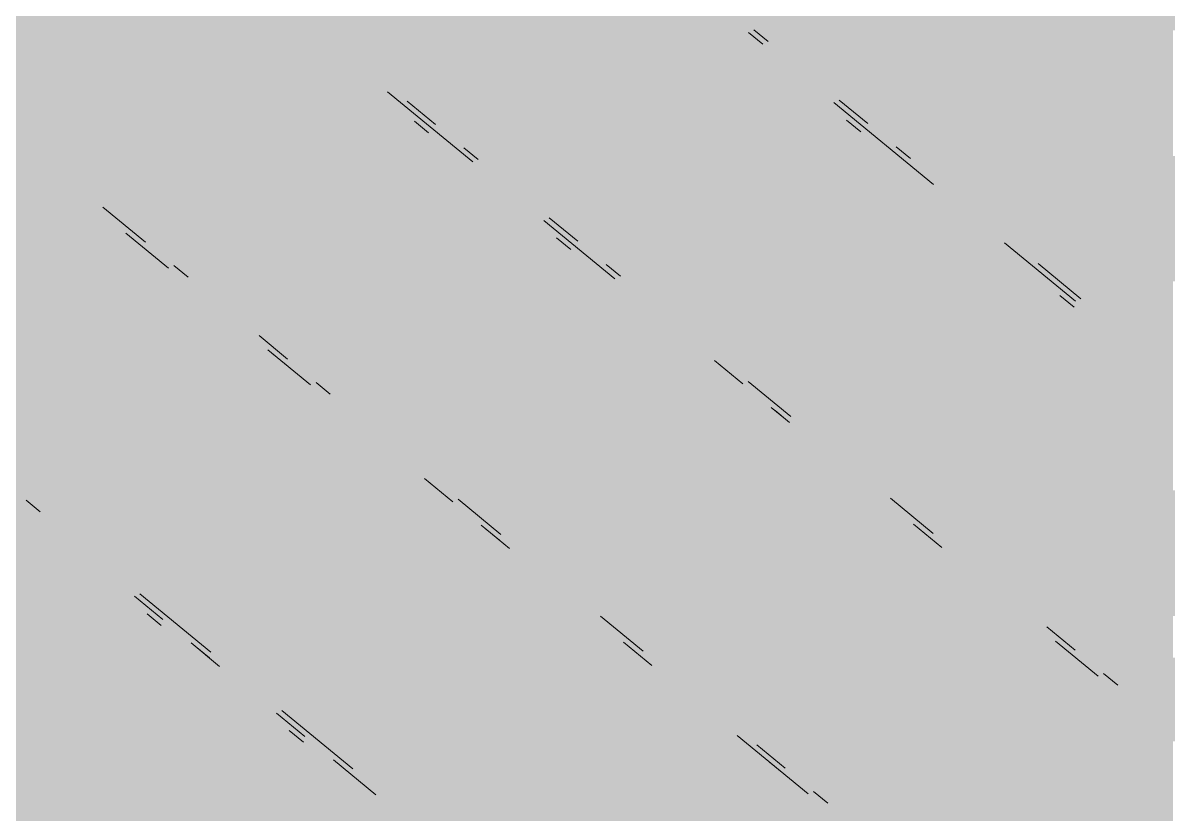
# Model space of a CAD drawing. Header units: millimetres. Extents: x 5 to 1315, y 5 to 292.
# Drawn here: x 1187.166 to 1189.805, y 87.749 to 89.573 of the extents above; entities that cross this region are included whole.
import ezdxf

# ---------------------------------------------------------------- set-up
doc = ezdxf.new("R2010")
doc.units = ezdxf.units.MM
doc.layers.add('EXISTING', color=7, linetype='Continuous')
doc.layers.add('IMAGES', color=7, linetype='Continuous')

# ---------------------------------------------------------------- blocks, each defined once
blk = doc.blocks.new('SHEET_03')
at = {"layer": 'EXISTING', "color": 250, "lineweight": 9}
for p, q in [((288.8837, 89.5294), (288.8509, 89.5563)), ((288.8384, 89.5504), (288.8712, 89.5235)), ((288.0061, 89.4136), (288.2027, 89.252)), ((289.113, 89.3408), (289.0475, 89.3947)), ((288.1169, 89.3387), (288.0514, 89.3925)), ((289.035, 89.3889), (289.2644, 89.2003)), ((288.101, 89.3194), (288.0683, 89.3463)), ((289.0972, 89.3216), (289.0644, 89.3485)), ((288.2152, 89.2579), (288.1825, 89.2848)), ((289.2113, 89.2601), (289.1786, 89.287)), ((287.4485, 89.0671), (287.3502, 89.1479)), ((288.3665, 89.1173), (288.5304, 88.9827)), ((288.4446, 89.0693), (288.379, 89.1232)), ((287.4032, 89.0882), (287.5015, 89.0074)), ((288.4287, 89.0501), (288.3959, 89.077)), ((289.4282, 89.0657), (289.592, 88.931)), ((287.5467, 88.9864), (287.514, 89.0133)), ((288.5429, 88.9885), (288.5101, 89.0155)), ((289.6045, 88.9369), (289.5062, 89.0177)), ((289.5886, 88.9176), (289.5558, 88.9445)), ((287.7761, 88.7978), (287.7106, 88.8517)), ((287.7308, 88.8189), (287.8291, 88.7381)), ((287.7727, 88.7844), (287.7399, 88.8113)), ((288.7597, 88.7941), (288.8252, 88.7403)), ((287.8744, 88.717), (287.8416, 88.744)), ((288.936, 88.6653), (288.8377, 88.7461)), ((288.8908, 88.6864), (288.9235, 88.6595)), ((288.9326, 88.6519), (288.8999, 88.6789)), ((288.0912, 88.5226), (288.1568, 88.4688)), ((287.2059, 88.4455), (287.1731, 88.4724)), ((288.2675, 88.3938), (288.1693, 88.4746)), ((289.2637, 88.396), (289.1654, 88.4768)), ((288.2223, 88.4149), (288.2878, 88.361)), ((288.2642, 88.3804), (288.2314, 88.4073)), ((289.2184, 88.4171), (289.2839, 88.3632)), ((287.4228, 88.2511), (287.4883, 88.1972)), ((287.5991, 88.1223), (287.4353, 88.257)), ((287.4849, 88.1838), (287.4521, 88.2108)), ((288.5952, 88.1245), (288.4969, 88.2053)), ((289.5913, 88.1267), (289.5258, 88.1805)), ((287.5538, 88.1434), (287.6193, 88.0895)), ((287.5957, 88.1089), (287.5629, 88.1358)), ((288.5499, 88.1456), (288.6155, 88.0917)), ((289.546, 88.1478), (289.6443, 88.067)), ((289.6896, 88.0459), (289.6568, 88.0728)), ((287.7504, 87.9818), (287.8159, 87.9279)), ((287.9267, 87.853), (287.7629, 87.9876)), ((287.8125, 87.9145), (287.7798, 87.9414)), ((288.812, 87.9301), (288.9759, 87.7954)), ((288.9228, 87.8552), (288.8573, 87.909)), ((287.8815, 87.8741), (287.9797, 87.7933)), ((288.9194, 87.8418), (288.8867, 87.8687)), ((289.0211, 87.7744), (288.9883, 87.8013))]:
    blk.add_line(p, q, dxfattribs=at)
at = {"layer": 'IMAGES', "color": 7}
for points in [[(287.1182, 89.5554), (287.2145, 89.5554), (287.1182, 89.6518), (287.2145, 89.6518)], [(287.2145, 89.5554), (287.3109, 89.5554), (287.2145, 89.6518), (287.3109, 89.6518)], [(287.3109, 89.5554), (287.5036, 89.5554), (287.3109, 89.6518), (287.5036, 89.6518)], [(287.5036, 89.5554), (287.6, 89.5554), (287.5036, 89.6518), (287.6, 89.6518)], [(287.6, 89.5554), (287.6964, 89.5554), (287.6, 89.6518), (287.6964, 89.6518)], [(287.6964, 89.5554), (287.8891, 89.5554), (287.6964, 89.6518), (287.8891, 89.6518)], [(287.8891, 89.5554), (287.9855, 89.5554), (287.8891, 89.6518), (287.9855, 89.6518)], [(287.9855, 89.5554), (288.5636, 89.5554), (287.9855, 89.6518), (288.5636, 89.6518)], [(288.5636, 89.5554), (288.66, 89.5554), (288.5636, 89.6518), (288.66, 89.6518)], [(288.66, 89.5554), (288.8527, 89.5554), (288.66, 89.6518), (288.8527, 89.6518)], [(288.8527, 89.5554), (288.9491, 89.5554), (288.8527, 89.6518), (288.9491, 89.6518)], [(288.9491, 89.5554), (289.0455, 89.5554), (288.9491, 89.6518), (289.0455, 89.6518)], [(289.0455, 89.5554), (289.5273, 89.5554), (289.0455, 89.6518), (289.5273, 89.6518)], [(289.5273, 89.5554), (289.6236, 89.5554), (289.5273, 89.6518), (289.6236, 89.6518)], [(289.6236, 89.5554), (289.72, 89.5554), (289.6236, 89.6518), (289.72, 89.6518)], [(289.72, 89.5554), (289.9127, 89.5554), (289.72, 89.6518), (289.9127, 89.6518)], [(287.1182, 89.4589), (287.2145, 89.4589), (287.1182, 89.5554), (287.2145, 89.5554)], [(287.2145, 89.4589), (287.3109, 89.4589), (287.2145, 89.5554), (287.3109, 89.5554)], [(287.3109, 89.4589), (287.4073, 89.4589), (287.3109, 89.5554), (287.4073, 89.5554)], [(287.4073, 89.4589), (287.5036, 89.4589), (287.4073, 89.5554), (287.5036, 89.5554)], [(287.5036, 89.4589), (287.6, 89.4589), (287.5036, 89.5554), (287.6, 89.5554)], [(287.6, 89.4589), (287.6964, 89.4589), (287.6, 89.5554), (287.6964, 89.5554)], [(287.6964, 89.4589), (287.7927, 89.4589), (287.6964, 89.5554), (287.7927, 89.5554)], [(287.7927, 89.4589), (287.8891, 89.4589), (287.7927, 89.5554), (287.8891, 89.5554)], [(287.8891, 89.4589), (287.9855, 89.4589), (287.8891, 89.5554), (287.9855, 89.5554)], [(287.9855, 89.4589), (288.0818, 89.4589), (287.9855, 89.5554), (288.0818, 89.5554)], [(288.0818, 89.4589), (288.1782, 89.4589), (288.0818, 89.5554), (288.1782, 89.5554)], [(288.1782, 89.4589), (288.7564, 89.4589), (288.1782, 89.5554), (288.7564, 89.5554)], [(288.7564, 89.4589), (288.8527, 89.4589), (288.7564, 89.5554), (288.8527, 89.5554)], [(288.8527, 89.4589), (288.9491, 89.4589), (288.8527, 89.5554), (288.9491, 89.5554)], [(288.9491, 89.4589), (289.0455, 89.4589), (288.9491, 89.5554), (289.0455, 89.5554)], [(289.0455, 89.4589), (289.1418, 89.4589), (289.0455, 89.5554), (289.1418, 89.5554)], [(289.1418, 89.4589), (289.6236, 89.4589), (289.1418, 89.5554), (289.6236, 89.5554)], [(289.6236, 89.4589), (289.72, 89.4589), (289.6236, 89.5554), (289.72, 89.5554)], [(289.72, 89.4589), (289.8164, 89.4589), (289.72, 89.5554), (289.8164, 89.5554)], [(287.1182, 89.3625), (287.2145, 89.3625), (287.1182, 89.4589), (287.2145, 89.4589)], [(287.2145, 89.3625), (287.3109, 89.3625), (287.2145, 89.4589), (287.3109, 89.4589)], [(287.3109, 89.3625), (287.4073, 89.3625), (287.3109, 89.4589), (287.4073, 89.4589)], [(287.4073, 89.3625), (287.5036, 89.3625), (287.4073, 89.4589), (287.5036, 89.4589)], [(287.5036, 89.3625), (287.6, 89.3625), (287.5036, 89.4589), (287.6, 89.4589)], [(287.6, 89.3625), (287.7927, 89.3625), (287.6, 89.4589), (287.7927, 89.4589)], [(287.7927, 89.3625), (287.8891, 89.3625), (287.7927, 89.4589), (287.8891, 89.4589)], [(287.8891, 89.3625), (287.9855, 89.3625), (287.8891, 89.4589), (287.9855, 89.4589)], [(287.9855, 89.3625), (288.0818, 89.3625), (287.9855, 89.4589), (288.0818, 89.4589)], [(288.0818, 89.3625), (288.1782, 89.3625), (288.0818, 89.4589), (288.1782, 89.4589)], [(288.1782, 89.3625), (288.2745, 89.3625), (288.1782, 89.4589), (288.2745, 89.4589)], [(288.2745, 89.3625), (288.7564, 89.3625), (288.2745, 89.4589), (288.7564, 89.4589)], [(288.7564, 89.3625), (288.8527, 89.3625), (288.7564, 89.4589), (288.8527, 89.4589)], [(288.8527, 89.3625), (288.9491, 89.3625), (288.8527, 89.4589), (288.9491, 89.4589)], [(288.9491, 89.3625), (289.0455, 89.3625), (288.9491, 89.4589), (289.0455, 89.4589)], [(289.0455, 89.3625), (289.1418, 89.3625), (289.0455, 89.4589), (289.1418, 89.4589)], [(289.1418, 89.3625), (289.2382, 89.3625), (289.1418, 89.4589), (289.2382, 89.4589)], [(289.2382, 89.3625), (289.72, 89.3625), (289.2382, 89.4589), (289.72, 89.4589)], [(289.72, 89.3625), (289.8164, 89.3625), (289.72, 89.4589), (289.8164, 89.4589)], [(287.1182, 89.2661), (287.2145, 89.2661), (287.1182, 89.3625), (287.2145, 89.3625)], [(287.2145, 89.2661), (287.4073, 89.2661), (287.2145, 89.3625), (287.4073, 89.3625)], [(287.4073, 89.2661), (287.5036, 89.2661), (287.4073, 89.3625), (287.5036, 89.3625)], [(287.5036, 89.2661), (287.6, 89.2661), (287.5036, 89.3625), (287.6, 89.3625)], [(287.6, 89.2661), (287.6964, 89.2661), (287.6, 89.3625), (287.6964, 89.3625)], [(287.6964, 89.2661), (287.7927, 89.2661), (287.6964, 89.3625), (287.7927, 89.3625)], [(287.7927, 89.2661), (287.8891, 89.2661), (287.7927, 89.3625), (287.8891, 89.3625)], [(287.8891, 89.2661), (287.9855, 89.2661), (287.8891, 89.3625), (287.9855, 89.3625)], [(287.9855, 89.2661), (288.0818, 89.2661), (287.9855, 89.3625), (288.0818, 89.3625)], [(288.0818, 89.2661), (288.1782, 89.2661), (288.0818, 89.3625), (288.1782, 89.3625)], [(288.1782, 89.2661), (288.2745, 89.2661), (288.1782, 89.3625), (288.2745, 89.3625)], [(288.2745, 89.2661), (288.3709, 89.2661), (288.2745, 89.3625), (288.3709, 89.3625)], [(288.3709, 89.2661), (288.9491, 89.2661), (288.3709, 89.3625), (288.9491, 89.3625)], [(288.9491, 89.2661), (289.0455, 89.2661), (288.9491, 89.3625), (289.0455, 89.3625)], [(289.0455, 89.2661), (289.2382, 89.2661), (289.0455, 89.3625), (289.2382, 89.3625)], [(289.2382, 89.2661), (289.8164, 89.2661), (289.2382, 89.3625), (289.8164, 89.3625)], [(287.1182, 89.1697), (287.4073, 89.1697), (287.1182, 89.2661), (287.4073, 89.2661)], [(287.4073, 89.1697), (287.5036, 89.1697), (287.4073, 89.2661), (287.5036, 89.2661)], [(287.5036, 89.1697), (287.6, 89.1697), (287.5036, 89.2661), (287.6, 89.2661)], [(287.6, 89.1697), (287.6964, 89.1697), (287.6, 89.2661), (287.6964, 89.2661)], [(287.6964, 89.1697), (287.7927, 89.1697), (287.6964, 89.2661), (287.7927, 89.2661)], [(287.7927, 89.1697), (287.8891, 89.1697), (287.7927, 89.2661), (287.8891, 89.2661)], [(287.8891, 89.1697), (287.9855, 89.1697), (287.8891, 89.2661), (287.9855, 89.2661)], [(287.9855, 89.1697), (288.0818, 89.1697), (287.9855, 89.2661), (288.0818, 89.2661)], [(288.0818, 89.1697), (288.1782, 89.1697), (288.0818, 89.2661), (288.1782, 89.2661)], [(288.1782, 89.1697), (288.2745, 89.1697), (288.1782, 89.2661), (288.2745, 89.2661)], [(288.2745, 89.1697), (288.3709, 89.1697), (288.2745, 89.2661), (288.3709, 89.2661)], [(288.3709, 89.1697), (288.4673, 89.1697), (288.3709, 89.2661), (288.4673, 89.2661)], [(288.4673, 89.1697), (288.9491, 89.1697), (288.4673, 89.2661), (288.9491, 89.2661)], [(288.9491, 89.1697), (289.0455, 89.1697), (288.9491, 89.2661), (289.0455, 89.2661)], [(289.0455, 89.1697), (289.1418, 89.1697), (289.0455, 89.2661), (289.1418, 89.2661)], [(289.1418, 89.1697), (289.3345, 89.1697), (289.1418, 89.2661), (289.3345, 89.2661)], [(289.3345, 89.1697), (289.5273, 89.1697), (289.3345, 89.2661), (289.5273, 89.2661)], [(289.5273, 89.1697), (290.0091, 89.1697), (289.5273, 89.2661), (290.0091, 89.2661)], [(287.1182, 89.0733), (287.3109, 89.0733), (287.1182, 89.1697), (287.3109, 89.1697)], [(287.3109, 89.0733), (287.4073, 89.0733), (287.3109, 89.1697), (287.4073, 89.1697)], [(287.4073, 89.0733), (287.5036, 89.0733), (287.4073, 89.1697), (287.5036, 89.1697)], [(287.5036, 89.0733), (287.6, 89.0733), (287.5036, 89.1697), (287.6, 89.1697)], [(287.6, 89.0733), (287.6964, 89.0733), (287.6, 89.1697), (287.6964, 89.1697)], [(287.6964, 89.0733), (287.7927, 89.0733), (287.6964, 89.1697), (287.7927, 89.1697)], [(287.7927, 89.0733), (287.9855, 89.0733), (287.7927, 89.1697), (287.9855, 89.1697)], [(287.9855, 89.0733), (288.0818, 89.0733), (287.9855, 89.1697), (288.0818, 89.1697)], [(288.0818, 89.0733), (288.1782, 89.0733), (288.0818, 89.1697), (288.1782, 89.1697)], [(288.1782, 89.0733), (288.2745, 89.0733), (288.1782, 89.1697), (288.2745, 89.1697)], [(288.2745, 89.0733), (288.3709, 89.0733), (288.2745, 89.1697), (288.3709, 89.1697)], [(288.3709, 89.0733), (288.4673, 89.0733), (288.3709, 89.1697), (288.4673, 89.1697)], [(288.4673, 89.0733), (288.5636, 89.0733), (288.4673, 89.1697), (288.5636, 89.1697)], [(288.5636, 89.0733), (288.66, 89.0733), (288.5636, 89.1697), (288.66, 89.1697)], [(288.66, 89.0733), (289.1418, 89.0733), (288.66, 89.1697), (289.1418, 89.1697)], [(289.1418, 89.0733), (289.2382, 89.0733), (289.1418, 89.1697), (289.2382, 89.1697)], [(289.2382, 89.0733), (289.3345, 89.0733), (289.2382, 89.1697), (289.3345, 89.1697)], [(289.3345, 89.0733), (289.5273, 89.0733), (289.3345, 89.1697), (289.5273, 89.1697)], [(289.5273, 89.0733), (289.6236, 89.0733), (289.5273, 89.1697), (289.6236, 89.1697)], [(289.6236, 89.0733), (290.1055, 89.0733), (289.6236, 89.1697), (290.1055, 89.1697)], [(286.7327, 88.9769), (287.2145, 88.9769), (286.7327, 89.0733), (287.2145, 89.0733)], [(287.2145, 88.9769), (287.3109, 88.9769), (287.2145, 89.0733), (287.3109, 89.0733)], [(287.3109, 88.9769), (287.4073, 88.9769), (287.3109, 89.0733), (287.4073, 89.0733)], [(287.4073, 88.9769), (287.5036, 88.9769), (287.4073, 89.0733), (287.5036, 89.0733)], [(287.5036, 88.9769), (287.6, 88.9769), (287.5036, 89.0733), (287.6, 89.0733)], [(287.6, 88.9769), (287.6964, 88.9769), (287.6, 89.0733), (287.6964, 89.0733)], [(287.6964, 88.9769), (287.7927, 88.9769), (287.6964, 89.0733), (287.7927, 89.0733)], [(287.7927, 88.9769), (287.8891, 88.9769), (287.7927, 89.0733), (287.8891, 89.0733)], [(287.8891, 88.9769), (287.9855, 88.9769), (287.8891, 89.0733), (287.9855, 89.0733)], [(287.9855, 88.9769), (288.0818, 88.9769), (287.9855, 89.0733), (288.0818, 89.0733)], [(288.0818, 88.9769), (288.2745, 88.9769), (288.0818, 89.0733), (288.2745, 89.0733)], [(288.2745, 88.9769), (288.3709, 88.9769), (288.2745, 89.0733), (288.3709, 89.0733)], [(288.3709, 88.9769), (288.5636, 88.9769), (288.3709, 89.0733), (288.5636, 89.0733)], [(288.5636, 88.9769), (288.66, 88.9769), (288.5636, 89.0733), (288.66, 89.0733)], [(288.66, 88.9769), (288.7564, 88.9769), (288.66, 89.0733), (288.7564, 89.0733)], [(288.7564, 88.9769), (289.2382, 88.9769), (288.7564, 89.0733), (289.2382, 89.0733)], [(289.2382, 88.9769), (289.3345, 88.9769), (289.2382, 89.0733), (289.3345, 89.0733)], [(289.3345, 88.9769), (289.4309, 88.9769), (289.3345, 89.0733), (289.4309, 89.0733)], [(289.4309, 88.9769), (289.6236, 88.9769), (289.4309, 89.0733), (289.6236, 89.0733)], [(289.6236, 88.9769), (289.72, 88.9769), (289.6236, 89.0733), (289.72, 89.0733)], [(289.72, 88.9769), (290.2018, 88.9769), (289.72, 89.0733), (290.2018, 89.0733)], [(286.8291, 88.8805), (287.3109, 88.8805), (286.8291, 88.9769), (287.3109, 88.9769)], [(287.3109, 88.8805), (287.4073, 88.8805), (287.3109, 88.9769), (287.4073, 88.9769)], [(287.4073, 88.8805), (287.5036, 88.8805), (287.4073, 88.9769), (287.5036, 88.9769)], [(287.5036, 88.8805), (287.6, 88.8805), (287.5036, 88.9769), (287.6, 88.9769)], [(287.6, 88.8805), (287.6964, 88.8805), (287.6, 88.9769), (287.6964, 88.9769)], [(287.6964, 88.8805), (287.7927, 88.8805), (287.6964, 88.9769), (287.7927, 88.9769)], [(287.7927, 88.8805), (287.8891, 88.8805), (287.7927, 88.9769), (287.8891, 88.9769)], [(287.8891, 88.8805), (287.9855, 88.8805), (287.8891, 88.9769), (287.9855, 88.9769)], [(287.9855, 88.8805), (288.0818, 88.8805), (287.9855, 88.9769), (288.0818, 88.9769)], [(288.0818, 88.8805), (288.1782, 88.8805), (288.0818, 88.9769), (288.1782, 88.9769)], [(288.1782, 88.8805), (288.2745, 88.8805), (288.1782, 88.9769), (288.2745, 88.9769)], [(288.2745, 88.8805), (288.3709, 88.8805), (288.2745, 88.9769), (288.3709, 88.9769)], [(288.3709, 88.8805), (288.4673, 88.8805), (288.3709, 88.9769), (288.4673, 88.9769)], [(288.4673, 88.8805), (288.66, 88.8805), (288.4673, 88.9769), (288.66, 88.9769)], [(288.66, 88.8805), (288.7564, 88.8805), (288.66, 88.9769), (288.7564, 88.9769)], [(288.7564, 88.8805), (289.3345, 88.8805), (288.7564, 88.9769), (289.3345, 88.9769)], [(289.3345, 88.8805), (289.4309, 88.8805), (289.3345, 88.9769), (289.4309, 88.9769)], [(289.4309, 88.8805), (289.5273, 88.8805), (289.4309, 88.9769), (289.5273, 88.9769)], [(289.5273, 88.8805), (289.72, 88.8805), (289.5273, 88.9769), (289.72, 88.9769)], [(289.72, 88.8805), (289.8164, 88.8805), (289.72, 88.9769), (289.8164, 88.9769)], [(286.8291, 88.7841), (287.4073, 88.7841), (286.8291, 88.8805), (287.4073, 88.8805)], [(287.4073, 88.7841), (287.5036, 88.7841), (287.4073, 88.8805), (287.5036, 88.8805)], [(287.5036, 88.7841), (287.6, 88.7841), (287.5036, 88.8805), (287.6, 88.8805)], [(287.6, 88.7841), (287.6964, 88.7841), (287.6, 88.8805), (287.6964, 88.8805)], [(287.6964, 88.7841), (287.7927, 88.7841), (287.6964, 88.8805), (287.7927, 88.8805)], [(287.7927, 88.7841), (287.8891, 88.7841), (287.7927, 88.8805), (287.8891, 88.8805)], [(287.8891, 88.7841), (287.9855, 88.7841), (287.8891, 88.8805), (287.9855, 88.8805)], [(287.9855, 88.7841), (288.0818, 88.7841), (287.9855, 88.8805), (288.0818, 88.8805)], [(288.0818, 88.7841), (288.1782, 88.7841), (288.0818, 88.8805), (288.1782, 88.8805)], [(288.1782, 88.7841), (288.2745, 88.7841), (288.1782, 88.8805), (288.2745, 88.8805)], [(288.2745, 88.7841), (288.5636, 88.7841), (288.2745, 88.8805), (288.5636, 88.8805)], [(288.5636, 88.7841), (288.66, 88.7841), (288.5636, 88.8805), (288.66, 88.8805)], [(288.66, 88.7841), (288.8527, 88.7841), (288.66, 88.8805), (288.8527, 88.8805)], [(288.8527, 88.7841), (288.9491, 88.7841), (288.8527, 88.8805), (288.9491, 88.8805)], [(288.9491, 88.7841), (289.4309, 88.7841), (288.9491, 88.8805), (289.4309, 88.8805)], [(289.4309, 88.7841), (289.5273, 88.7841), (289.4309, 88.8805), (289.5273, 88.8805)], [(289.5273, 88.7841), (289.6236, 88.7841), (289.5273, 88.8805), (289.6236, 88.8805)], [(289.6236, 88.7841), (289.8164, 88.7841), (289.6236, 88.8805), (289.8164, 88.8805)], [(287.1182, 88.6877), (287.6, 88.6877), (287.1182, 88.7841), (287.6, 88.7841)], [(287.6, 88.6877), (287.6964, 88.6877), (287.6, 88.7841), (287.6964, 88.7841)], [(287.6964, 88.6877), (287.7927, 88.6877), (287.6964, 88.7841), (287.7927, 88.7841)], [(287.7927, 88.6877), (287.8891, 88.6877), (287.7927, 88.7841), (287.8891, 88.7841)], [(287.8891, 88.6877), (287.9855, 88.6877), (287.8891, 88.7841), (287.9855, 88.7841)], [(287.9855, 88.6877), (288.0818, 88.6877), (287.9855, 88.7841), (288.0818, 88.7841)], [(288.0818, 88.6877), (288.1782, 88.6877), (288.0818, 88.7841), (288.1782, 88.7841)], [(288.1782, 88.6877), (288.2745, 88.6877), (288.1782, 88.7841), (288.2745, 88.7841)], [(288.2745, 88.6877), (288.4673, 88.6877), (288.2745, 88.7841), (288.4673, 88.7841)], [(288.4673, 88.6877), (288.5636, 88.6877), (288.4673, 88.7841), (288.5636, 88.7841)], [(288.5636, 88.6877), (288.66, 88.6877), (288.5636, 88.7841), (288.66, 88.7841)], [(288.66, 88.6877), (288.7564, 88.6877), (288.66, 88.7841), (288.7564, 88.7841)], [(288.7564, 88.6877), (288.9491, 88.6877), (288.7564, 88.7841), (288.9491, 88.7841)], [(288.9491, 88.6877), (289.0455, 88.6877), (288.9491, 88.7841), (289.0455, 88.7841)], [(289.0455, 88.6877), (289.6236, 88.6877), (289.0455, 88.7841), (289.6236, 88.7841)], [(289.6236, 88.6877), (289.72, 88.6877), (289.6236, 88.7841), (289.72, 88.7841)], [(289.72, 88.6877), (289.8164, 88.6877), (289.72, 88.7841), (289.8164, 88.7841)], [(287.1182, 88.5913), (287.2145, 88.5913), (287.1182, 88.6877), (287.2145, 88.6877)], [(287.2145, 88.5913), (287.6964, 88.5913), (287.2145, 88.6877), (287.6964, 88.6877)], [(287.6964, 88.5913), (287.7927, 88.5913), (287.6964, 88.6877), (287.7927, 88.6877)], [(287.7927, 88.5913), (287.8891, 88.5913), (287.7927, 88.6877), (287.8891, 88.6877)], [(287.8891, 88.5913), (287.9855, 88.5913), (287.8891, 88.6877), (287.9855, 88.6877)], [(287.9855, 88.5913), (288.1782, 88.5913), (287.9855, 88.6877), (288.1782, 88.6877)], [(288.1782, 88.5913), (288.2745, 88.5913), (288.1782, 88.6877), (288.2745, 88.6877)], [(288.2745, 88.5913), (288.3709, 88.5913), (288.2745, 88.6877), (288.3709, 88.6877)], [(288.3709, 88.5913), (288.4673, 88.5913), (288.3709, 88.6877), (288.4673, 88.6877)], [(288.4673, 88.5913), (288.5636, 88.5913), (288.4673, 88.6877), (288.5636, 88.6877)], [(288.5636, 88.5913), (288.66, 88.5913), (288.5636, 88.6877), (288.66, 88.6877)], [(288.66, 88.5913), (288.7564, 88.5913), (288.66, 88.6877), (288.7564, 88.6877)], [(288.7564, 88.5913), (288.8527, 88.5913), (288.7564, 88.6877), (288.8527, 88.6877)], [(288.8527, 88.5913), (288.9491, 88.5913), (288.8527, 88.6877), (288.9491, 88.6877)], [(288.9491, 88.5913), (289.0455, 88.5913), (288.9491, 88.6877), (289.0455, 88.6877)], [(289.0455, 88.5913), (289.1418, 88.5913), (289.0455, 88.6877), (289.1418, 88.6877)], [(289.1418, 88.5913), (289.72, 88.5913), (289.1418, 88.6877), (289.72, 88.6877)], [(289.72, 88.5913), (289.8164, 88.5913), (289.72, 88.6877), (289.8164, 88.6877)], [(287.0218, 88.4949), (287.2145, 88.4949), (287.0218, 88.5913), (287.2145, 88.5913)], [(287.2145, 88.4949), (287.3109, 88.4949), (287.2145, 88.5913), (287.3109, 88.5913)], [(287.3109, 88.4949), (287.8891, 88.4949), (287.3109, 88.5913), (287.8891, 88.5913)], [(287.8891, 88.4949), (287.9855, 88.4949), (287.8891, 88.5913), (287.9855, 88.5913)], [(287.9855, 88.4949), (288.0818, 88.4949), (287.9855, 88.5913), (288.0818, 88.5913)], [(288.0818, 88.3985), (288.1782, 88.3985), (288.0818, 88.5913), (288.1782, 88.5913)], [(288.1782, 88.4949), (288.2745, 88.4949), (288.1782, 88.5913), (288.2745, 88.5913)], [(288.2745, 88.4949), (288.3709, 88.4949), (288.2745, 88.5913), (288.3709, 88.5913)], [(288.3709, 88.4949), (288.4673, 88.4949), (288.3709, 88.5913), (288.4673, 88.5913)], [(288.4673, 88.4949), (288.5636, 88.4949), (288.4673, 88.5913), (288.5636, 88.5913)], [(288.5636, 88.4949), (288.66, 88.4949), (288.5636, 88.5913), (288.66, 88.5913)], [(288.66, 88.4949), (288.8527, 88.4949), (288.66, 88.5913), (288.8527, 88.5913)], [(288.8527, 88.4949), (288.9491, 88.4949), (288.8527, 88.5913), (288.9491, 88.5913)], [(288.9491, 88.4949), (289.0455, 88.4949), (288.9491, 88.5913), (289.0455, 88.5913)], [(289.0455, 88.4949), (289.1418, 88.4949), (289.0455, 88.5913), (289.1418, 88.5913)], [(289.1418, 88.4949), (289.2382, 88.4949), (289.1418, 88.5913), (289.2382, 88.5913)], [(289.2382, 88.4949), (289.3345, 88.4949), (289.2382, 88.5913), (289.3345, 88.5913)], [(289.3345, 88.4949), (289.8164, 88.4949), (289.3345, 88.5913), (289.8164, 88.5913)], [(287.1182, 88.3985), (287.3109, 88.3985), (287.1182, 88.4949), (287.3109, 88.4949)], [(287.3109, 88.3985), (287.4073, 88.3985), (287.3109, 88.4949), (287.4073, 88.4949)], [(287.4073, 88.3985), (287.5036, 88.3985), (287.4073, 88.4949), (287.5036, 88.4949)], [(287.5036, 88.3985), (287.8891, 88.3985), (287.5036, 88.4949), (287.8891, 88.4949)], [(287.8891, 88.3985), (287.9855, 88.3985), (287.8891, 88.4949), (287.9855, 88.4949)], [(287.9855, 88.3985), (288.0818, 88.3985), (287.9855, 88.4949), (288.0818, 88.4949)], [(288.1782, 88.3985), (288.2745, 88.3985), (288.1782, 88.4949), (288.2745, 88.4949)], [(288.2745, 88.3985), (288.3709, 88.3985), (288.2745, 88.4949), (288.3709, 88.4949)], [(288.3709, 88.3985), (288.4673, 88.3985), (288.3709, 88.4949), (288.4673, 88.4949)], [(288.4673, 88.3985), (288.5636, 88.3985), (288.4673, 88.4949), (288.5636, 88.4949)], [(288.5636, 88.3985), (288.66, 88.3985), (288.5636, 88.4949), (288.66, 88.4949)], [(288.66, 88.3985), (288.7564, 88.3985), (288.66, 88.4949), (288.7564, 88.4949)], [(288.7564, 88.3985), (288.9491, 88.3985), (288.7564, 88.4949), (288.9491, 88.4949)], [(288.9491, 88.3985), (289.0455, 88.3985), (288.9491, 88.4949), (289.0455, 88.4949)], [(289.0455, 88.3985), (289.1418, 88.3985), (289.0455, 88.4949), (289.1418, 88.4949)], [(289.1418, 88.3985), (289.2382, 88.3985), (289.1418, 88.4949), (289.2382, 88.4949)], [(289.2382, 88.3985), (289.3345, 88.3985), (289.2382, 88.4949), (289.3345, 88.4949)], [(289.3345, 88.3985), (289.4309, 88.3985), (289.3345, 88.4949), (289.4309, 88.4949)], [(289.4309, 88.3985), (290.0091, 88.3985), (289.4309, 88.4949), (290.0091, 88.4949)], [(287.1182, 88.3021), (287.2145, 88.3021), (287.1182, 88.3985), (287.2145, 88.3985)], [(287.2145, 88.3021), (287.3109, 88.3021), (287.2145, 88.3985), (287.3109, 88.3985)], [(287.3109, 88.3021), (287.4073, 88.3021), (287.3109, 88.3985), (287.4073, 88.3985)], [(287.4073, 88.3021), (287.5036, 88.3021), (287.4073, 88.3985), (287.5036, 88.3985)], [(287.5036, 88.3021), (287.6, 88.3021), (287.5036, 88.3985), (287.6, 88.3985)], [(287.6, 88.3021), (287.9855, 88.3021), (287.6, 88.3985), (287.9855, 88.3985)], [(287.9855, 88.3021), (288.0818, 88.3021), (287.9855, 88.3985), (288.0818, 88.3985)], [(288.0818, 88.3021), (288.1782, 88.3021), (288.0818, 88.3985), (288.1782, 88.3985)], [(288.1782, 88.3021), (288.2745, 88.3021), (288.1782, 88.3985), (288.2745, 88.3985)], [(288.2745, 88.3021), (288.3709, 88.3021), (288.2745, 88.3985), (288.3709, 88.3985)], [(288.3709, 88.3021), (288.4673, 88.3021), (288.3709, 88.3985), (288.4673, 88.3985)], [(288.4673, 88.3021), (288.5636, 88.3021), (288.4673, 88.3985), (288.5636, 88.3985)], [(288.5636, 88.3021), (288.66, 88.3021), (288.5636, 88.3985), (288.66, 88.3985)], [(288.66, 88.3021), (288.7564, 88.3021), (288.66, 88.3985), (288.7564, 88.3985)], [(288.7564, 88.3021), (288.8527, 88.3021), (288.7564, 88.3985), (288.8527, 88.3985)], [(288.8527, 88.3021), (289.0455, 88.3021), (288.8527, 88.3985), (289.0455, 88.3985)], [(289.0455, 88.3021), (289.1418, 88.3021), (289.0455, 88.3985), (289.1418, 88.3985)], [(289.1418, 88.3021), (289.2382, 88.3021), (289.1418, 88.3985), (289.2382, 88.3985)], [(289.2382, 88.3021), (289.4309, 88.3021), (289.2382, 88.3985), (289.4309, 88.3985)], [(289.4309, 88.3021), (289.5273, 88.3021), (289.4309, 88.3985), (289.5273, 88.3985)], [(289.5273, 88.3021), (290.1055, 88.3021), (289.5273, 88.3985), (290.1055, 88.3985)], [(286.7327, 88.2057), (287.2145, 88.2057), (286.7327, 88.3021), (287.2145, 88.3021)], [(287.2145, 88.2057), (287.3109, 88.2057), (287.2145, 88.3021), (287.3109, 88.3021)], [(287.3109, 88.2057), (287.5036, 88.2057), (287.3109, 88.3021), (287.5036, 88.3021)], [(287.5036, 88.2057), (287.6, 88.2057), (287.5036, 88.3021), (287.6, 88.3021)], [(287.6, 88.2057), (287.6964, 88.2057), (287.6, 88.3021), (287.6964, 88.3021)], [(287.6964, 88.2057), (288.1782, 88.2057), (287.6964, 88.3021), (288.1782, 88.3021)], [(288.1782, 88.2057), (288.2745, 88.2057), (288.1782, 88.3021), (288.2745, 88.3021)], [(288.2745, 88.2057), (288.4673, 88.2057), (288.2745, 88.3021), (288.4673, 88.3021)], [(288.4673, 88.2057), (288.5636, 88.2057), (288.4673, 88.3021), (288.5636, 88.3021)], [(288.5636, 88.2057), (288.66, 88.2057), (288.5636, 88.3021), (288.66, 88.3021)], [(288.66, 88.2057), (288.7564, 88.2057), (288.66, 88.3021), (288.7564, 88.3021)], [(288.7564, 88.2057), (288.8527, 88.2057), (288.7564, 88.3021), (288.8527, 88.3021)], [(288.8527, 88.2057), (288.9491, 88.2057), (288.8527, 88.3021), (288.9491, 88.3021)], [(288.9491, 88.2057), (289.0455, 88.2057), (288.9491, 88.3021), (289.0455, 88.3021)], [(289.0455, 88.2057), (289.1418, 88.2057), (289.0455, 88.3021), (289.1418, 88.3021)], [(289.1418, 88.2057), (289.2382, 88.2057), (289.1418, 88.3021), (289.2382, 88.3021)], [(289.2382, 88.2057), (289.3345, 88.2057), (289.2382, 88.3021), (289.3345, 88.3021)], [(289.3345, 88.2057), (289.4309, 88.2057), (289.3345, 88.3021), (289.4309, 88.3021)], [(289.4309, 88.2057), (289.5273, 88.2057), (289.4309, 88.3021), (289.5273, 88.3021)], [(289.5273, 88.2057), (289.6236, 88.2057), (289.5273, 88.3021), (289.6236, 88.3021)], [(289.6236, 88.2057), (289.72, 88.2057), (289.6236, 88.3021), (289.72, 88.3021)], [(289.72, 88.2057), (290.2018, 88.2057), (289.72, 88.3021), (290.2018, 88.3021)], [(286.9255, 88.1093), (287.3109, 88.1093), (286.9255, 88.2057), (287.3109, 88.2057)], [(287.3109, 88.1093), (287.4073, 88.1093), (287.3109, 88.2057), (287.4073, 88.2057)], [(287.4073, 88.1093), (287.5036, 88.1093), (287.4073, 88.2057), (287.5036, 88.2057)], [(287.5036, 88.1093), (287.6, 88.1093), (287.5036, 88.2057), (287.6, 88.2057)], [(287.6, 88.1093), (287.6964, 88.1093), (287.6, 88.2057), (287.6964, 88.2057)], [(287.6964, 88.1093), (287.7927, 88.1093), (287.6964, 88.2057), (287.7927, 88.2057)], [(287.7927, 88.1093), (288.2745, 88.1093), (287.7927, 88.2057), (288.2745, 88.2057)], [(288.2745, 88.1093), (288.4673, 88.1093), (288.2745, 88.2057), (288.4673, 88.2057)], [(288.4673, 88.1093), (288.66, 88.1093), (288.4673, 88.2057), (288.66, 88.2057)], [(288.66, 88.1093), (288.7564, 88.1093), (288.66, 88.2057), (288.7564, 88.2057)], [(288.7564, 88.1093), (288.8527, 88.1093), (288.7564, 88.2057), (288.8527, 88.2057)], [(288.8527, 88.1093), (288.9491, 88.1093), (288.8527, 88.2057), (288.9491, 88.2057)], [(288.9491, 88.1093), (289.0455, 88.1093), (288.9491, 88.2057), (289.0455, 88.2057)], [(289.0455, 88.1093), (289.1418, 88.1093), (289.0455, 88.2057), (289.1418, 88.2057)], [(289.1418, 88.1093), (289.2382, 88.1093), (289.1418, 88.2057), (289.2382, 88.2057)], [(289.2382, 88.1093), (289.4309, 88.1093), (289.2382, 88.2057), (289.4309, 88.2057)], [(289.4309, 88.1093), (289.6236, 88.1093), (289.4309, 88.2057), (289.6236, 88.2057)], [(289.6236, 88.1093), (289.72, 88.1093), (289.6236, 88.2057), (289.72, 88.2057)], [(289.72, 88.1093), (289.8164, 88.1093), (289.72, 88.2057), (289.8164, 88.2057)], [(287.0218, 88.0129), (287.4073, 88.0129), (287.0218, 88.1093), (287.4073, 88.1093)], [(287.4073, 88.0129), (287.5036, 88.0129), (287.4073, 88.1093), (287.5036, 88.1093)], [(287.5036, 88.0129), (287.6, 88.0129), (287.5036, 88.1093), (287.6, 88.1093)], [(287.6, 88.0129), (287.6964, 88.0129), (287.6, 88.1093), (287.6964, 88.1093)], [(287.6964, 88.0129), (287.7927, 88.0129), (287.6964, 88.1093), (287.7927, 88.1093)], [(287.7927, 88.0129), (287.8891, 88.0129), (287.7927, 88.1093), (287.8891, 88.1093)], [(287.8891, 88.0129), (288.3709, 88.0129), (287.8891, 88.1093), (288.3709, 88.1093)], [(288.3709, 88.0129), (288.4673, 88.0129), (288.3709, 88.1093), (288.4673, 88.1093)], [(288.4673, 88.0129), (288.5636, 88.0129), (288.4673, 88.1093), (288.5636, 88.1093)], [(288.5636, 88.0129), (288.66, 88.0129), (288.5636, 88.1093), (288.66, 88.1093)], [(288.66, 88.0129), (288.7564, 88.0129), (288.66, 88.1093), (288.7564, 88.1093)], [(288.7564, 88.0129), (288.8527, 88.0129), (288.7564, 88.1093), (288.8527, 88.1093)], [(288.8527, 88.0129), (288.9491, 88.0129), (288.8527, 88.1093), (288.9491, 88.1093)], [(288.9491, 88.0129), (289.0455, 88.0129), (288.9491, 88.1093), (289.0455, 88.1093)], [(289.0455, 88.0129), (289.1418, 88.0129), (289.0455, 88.1093), (289.1418, 88.1093)], [(289.1418, 88.0129), (289.2382, 88.0129), (289.1418, 88.1093), (289.2382, 88.1093)], [(289.2382, 88.0129), (289.3345, 88.0129), (289.2382, 88.1093), (289.3345, 88.1093)], [(289.3345, 88.0129), (289.4309, 88.0129), (289.3345, 88.1093), (289.4309, 88.1093)], [(289.4309, 88.0129), (289.5273, 88.0129), (289.4309, 88.1093), (289.5273, 88.1093)], [(289.5273, 88.0129), (289.72, 88.0129), (289.5273, 88.1093), (289.72, 88.1093)], [(289.72, 88.0129), (289.9127, 88.0129), (289.72, 88.1093), (289.9127, 88.1093)], [(287.1182, 87.9165), (287.5036, 87.9165), (287.1182, 88.0129), (287.5036, 88.0129)], [(287.5036, 87.9165), (287.6, 87.9165), (287.5036, 88.0129), (287.6, 88.0129)], [(287.6, 87.9165), (287.6964, 87.9165), (287.6, 88.0129), (287.6964, 88.0129)], [(287.6964, 87.9165), (287.8891, 87.9165), (287.6964, 88.0129), (287.8891, 88.0129)], [(287.8891, 87.9165), (287.9855, 87.9165), (287.8891, 88.0129), (287.9855, 88.0129)], [(287.9855, 87.9165), (288.4673, 87.9165), (287.9855, 88.0129), (288.4673, 88.0129)], [(288.4673, 87.9165), (288.5636, 87.9165), (288.4673, 88.0129), (288.5636, 88.0129)], [(288.5636, 87.9165), (288.66, 87.9165), (288.5636, 88.0129), (288.66, 88.0129)], [(288.66, 87.9165), (288.7564, 87.9165), (288.66, 88.0129), (288.7564, 88.0129)], [(288.7564, 87.9165), (288.8527, 87.9165), (288.7564, 88.0129), (288.8527, 88.0129)], [(288.8527, 87.9165), (288.9491, 87.9165), (288.8527, 88.0129), (288.9491, 88.0129)], [(288.9491, 87.9165), (289.0455, 87.9165), (288.9491, 88.0129), (289.0455, 88.0129)], [(289.0455, 87.9165), (289.1418, 87.9165), (289.0455, 88.0129), (289.1418, 88.0129)], [(289.1418, 87.9165), (289.2382, 87.9165), (289.1418, 88.0129), (289.2382, 88.0129)], [(289.2382, 87.9165), (289.3345, 87.9165), (289.2382, 88.0129), (289.3345, 88.0129)], [(289.3345, 87.9165), (289.4309, 87.9165), (289.3345, 88.0129), (289.4309, 88.0129)], [(289.4309, 87.9165), (289.6236, 87.9165), (289.4309, 88.0129), (289.6236, 88.0129)], [(289.6236, 87.8201), (289.72, 87.8201), (289.6236, 88.0129), (289.72, 88.0129)], [(289.72, 87.9165), (289.9127, 87.9165), (289.72, 88.0129), (289.9127, 88.0129)], [(287.1182, 87.8201), (287.2145, 87.8201), (287.1182, 87.9165), (287.2145, 87.9165)], [(287.2145, 87.8201), (287.6964, 87.8201), (287.2145, 87.9165), (287.6964, 87.9165)], [(287.6964, 87.8201), (287.7927, 87.8201), (287.6964, 87.9165), (287.7927, 87.9165)], [(287.7927, 87.8201), (287.9855, 87.8201), (287.7927, 87.9165), (287.9855, 87.9165)], [(287.9855, 87.8201), (288.0818, 87.8201), (287.9855, 87.9165), (288.0818, 87.9165)], [(288.0818, 87.8201), (288.66, 87.8201), (288.0818, 87.9165), (288.66, 87.9165)], [(288.66, 87.8201), (288.7564, 87.8201), (288.66, 87.9165), (288.7564, 87.9165)], [(288.7564, 87.8201), (288.8527, 87.8201), (288.7564, 87.9165), (288.8527, 87.9165)], [(288.8527, 87.8201), (288.9491, 87.8201), (288.8527, 87.9165), (288.9491, 87.9165)], [(288.9491, 87.8201), (289.0455, 87.8201), (288.9491, 87.9165), (289.0455, 87.9165)], [(289.0455, 87.8201), (289.1418, 87.8201), (289.0455, 87.9165), (289.1418, 87.9165)], [(289.1418, 87.8201), (289.2382, 87.8201), (289.1418, 87.9165), (289.2382, 87.9165)], [(289.2382, 87.8201), (289.3345, 87.8201), (289.2382, 87.9165), (289.3345, 87.9165)], [(289.3345, 87.8201), (289.5273, 87.8201), (289.3345, 87.9165), (289.5273, 87.9165)], [(289.5273, 87.8201), (289.6236, 87.8201), (289.5273, 87.9165), (289.6236, 87.9165)], [(289.72, 87.8201), (289.8164, 87.8201), (289.72, 87.9165), (289.8164, 87.9165)], [(287.1182, 87.7237), (287.2145, 87.7237), (287.1182, 87.8201), (287.2145, 87.8201)], [(287.2145, 87.7237), (287.3109, 87.7237), (287.2145, 87.8201), (287.3109, 87.8201)], [(287.3109, 87.7237), (287.4073, 87.7237), (287.3109, 87.8201), (287.4073, 87.8201)], [(287.4073, 87.7237), (287.8891, 87.7237), (287.4073, 87.8201), (287.8891, 87.8201)], [(287.8891, 87.7237), (288.0818, 87.7237), (287.8891, 87.8201), (288.0818, 87.8201)], [(288.0818, 87.7237), (288.1782, 87.7237), (288.0818, 87.8201), (288.1782, 87.8201)], [(288.1782, 87.7237), (288.7564, 87.7237), (288.1782, 87.8201), (288.7564, 87.8201)], [(288.7564, 87.7237), (288.8527, 87.7237), (288.7564, 87.8201), (288.8527, 87.8201)], [(288.8527, 87.7237), (288.9491, 87.7237), (288.8527, 87.8201), (288.9491, 87.8201)], [(288.9491, 87.7237), (289.0455, 87.7237), (288.9491, 87.8201), (289.0455, 87.8201)], [(289.0455, 87.7237), (289.1418, 87.7237), (289.0455, 87.8201), (289.1418, 87.8201)], [(289.1418, 87.7237), (289.2382, 87.7237), (289.1418, 87.8201), (289.2382, 87.8201)], [(289.2382, 87.7237), (289.3345, 87.7237), (289.2382, 87.8201), (289.3345, 87.8201)], [(289.3345, 87.7237), (289.4309, 87.7237), (289.3345, 87.8201), (289.4309, 87.8201)], [(289.4309, 87.7237), (289.5273, 87.7237), (289.4309, 87.8201), (289.5273, 87.8201)], [(289.5273, 87.7237), (289.6236, 87.7237), (289.5273, 87.8201), (289.6236, 87.8201)], [(289.6236, 87.7237), (289.72, 87.7237), (289.6236, 87.8201), (289.72, 87.8201)], [(289.72, 87.7237), (289.8164, 87.7237), (289.72, 87.8201), (289.8164, 87.8201)]]:
    blk.add_solid(points, dxfattribs=at)

msp = doc.modelspace()

# ---------------------------------------------------------------- block references
msp.add_blockref('SHEET_03', (900, 0))

doc.saveas('drawing.dxf')
